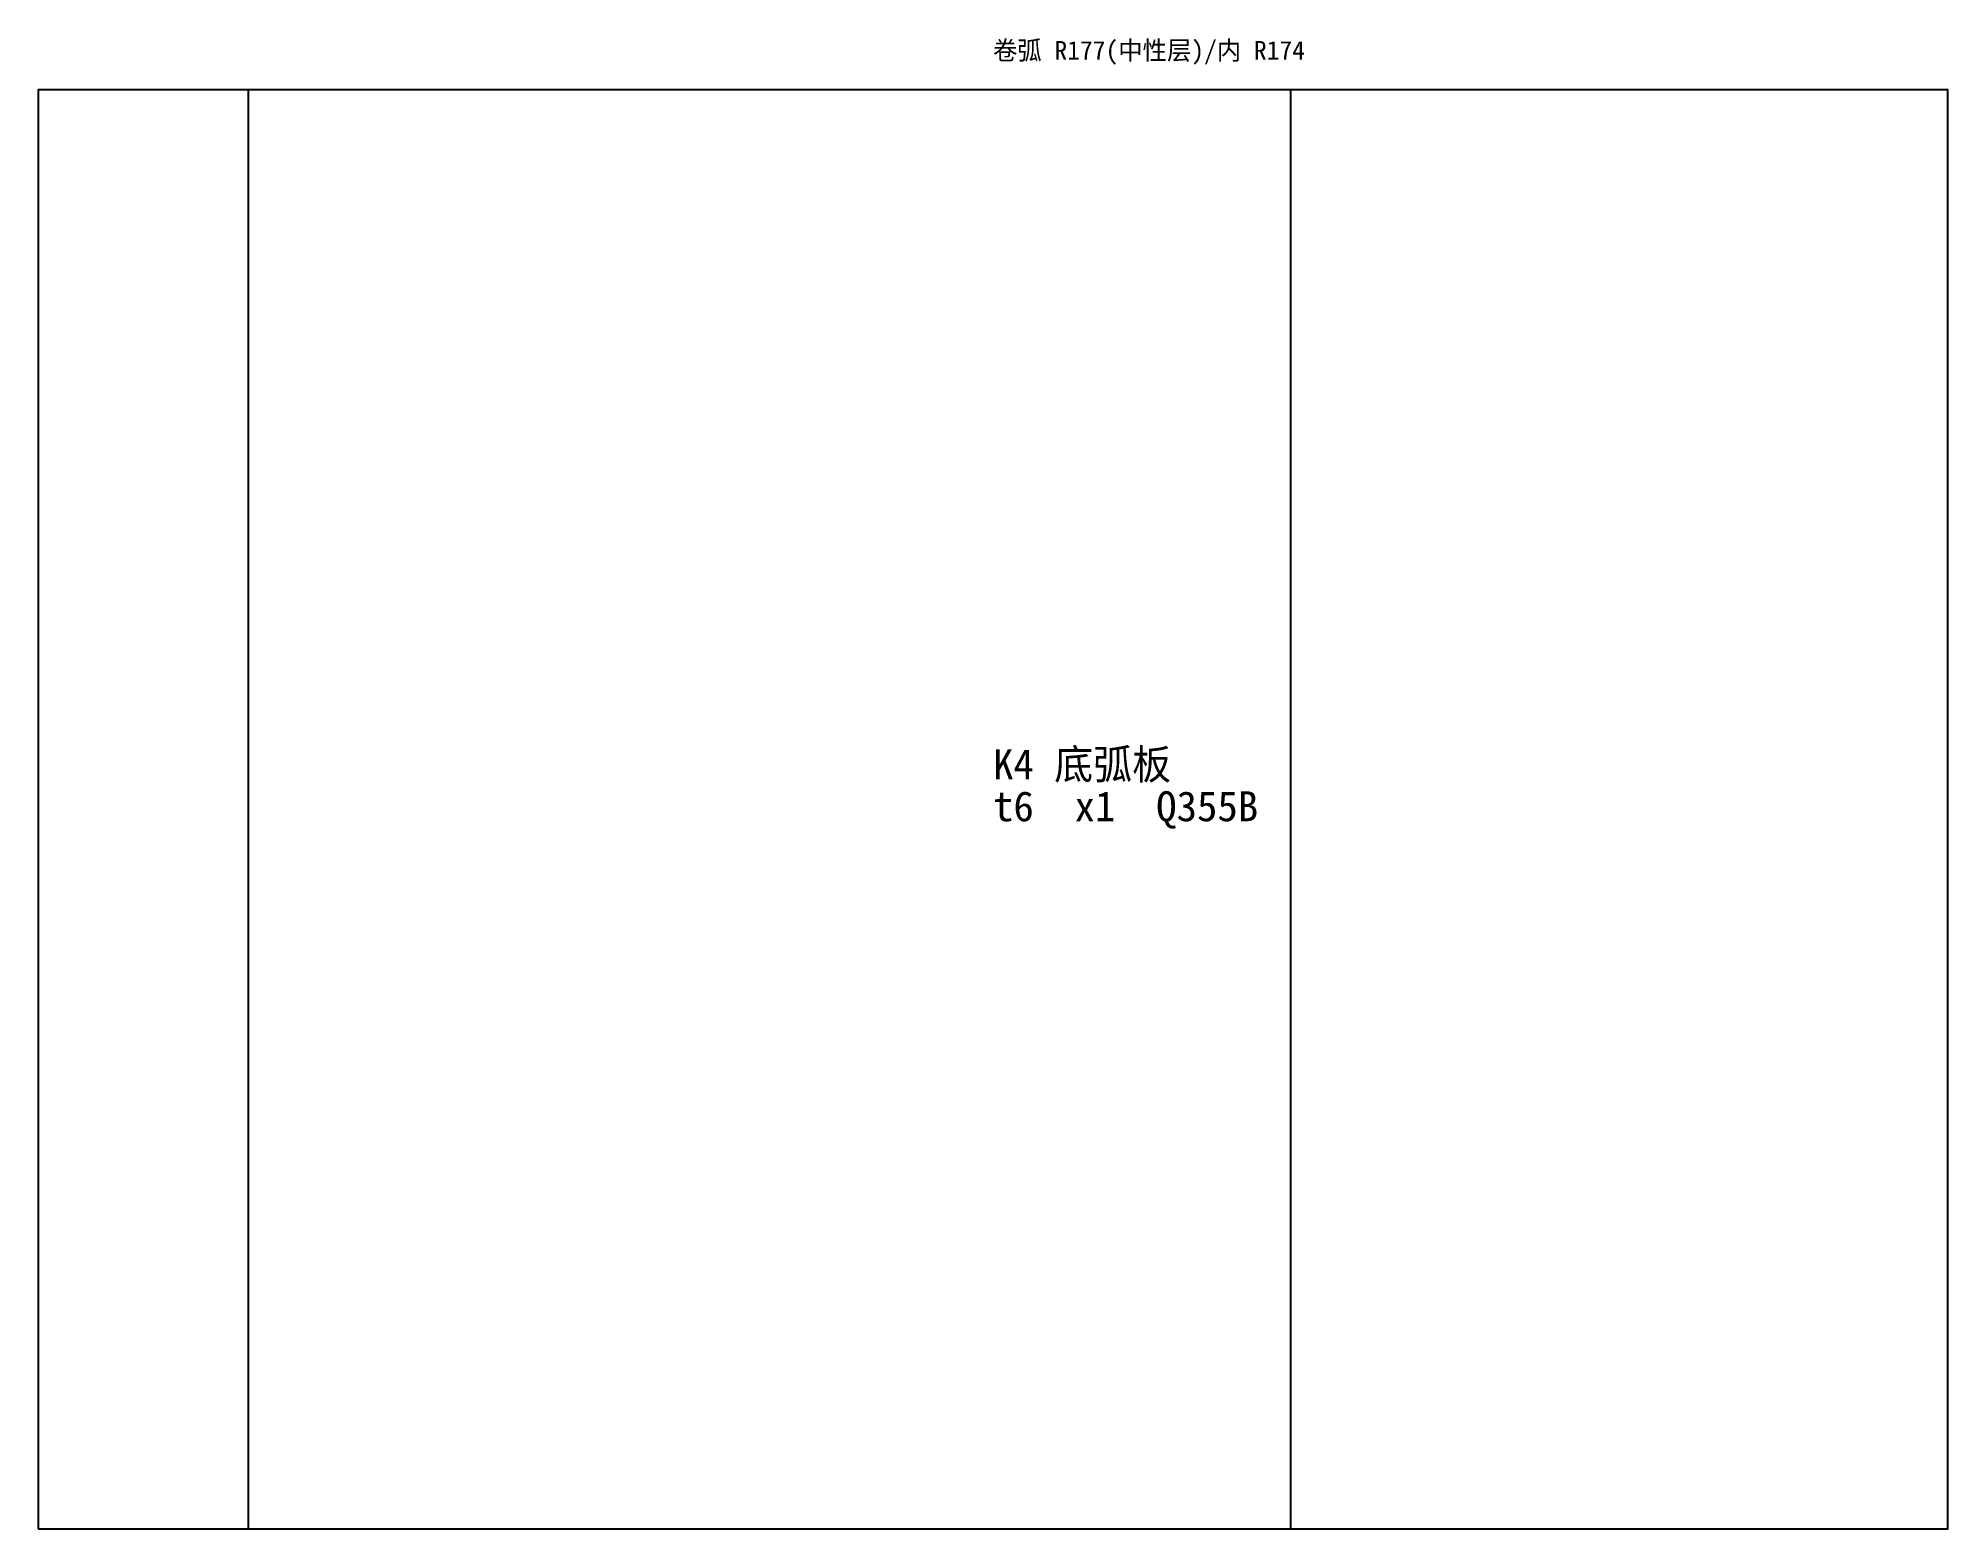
# Model space of a CAD drawing. Header units: millimetres. Extents: x 0 to 509, y 0 to 398.
import ezdxf

# ---------------------------------------------------------------- set-up
doc = ezdxf.new("R2010")
doc.units = ezdxf.units.MM
doc.layers.add('CUT', color=7, linetype='Continuous')
doc.layers.add('MARK', color=3, linetype='Continuous')

msp = doc.modelspace()

# ---------------------------------------------------------------- linework, layer by layer
at = {"layer": 'CUT'}
msp.add_lwpolyline([(0, 0), (509.46, 0), (509.46, 384), (0, 384)], close=True, dxfattribs=at)
at = {"layer": 'MARK'}
for p, q in [((56.14, 0), (56.14, 384)), ((334.17, 0), (334.17, 384))]:
    msp.add_line(p, q, dxfattribs=at)

# ---------------------------------------------------------------- texts
for s, height, p in [('卷弧 R177(中性层)/内 R174', 5, (254.73, 392)), ('K4 底弧板', 8, (254.73, 200)), ('t6  x1  Q355B', 8, (254.73, 188.8))]:
    msp.add_text(s, height=height, dxfattribs=at).set_placement(p)

doc.saveas('drawing.dxf')
